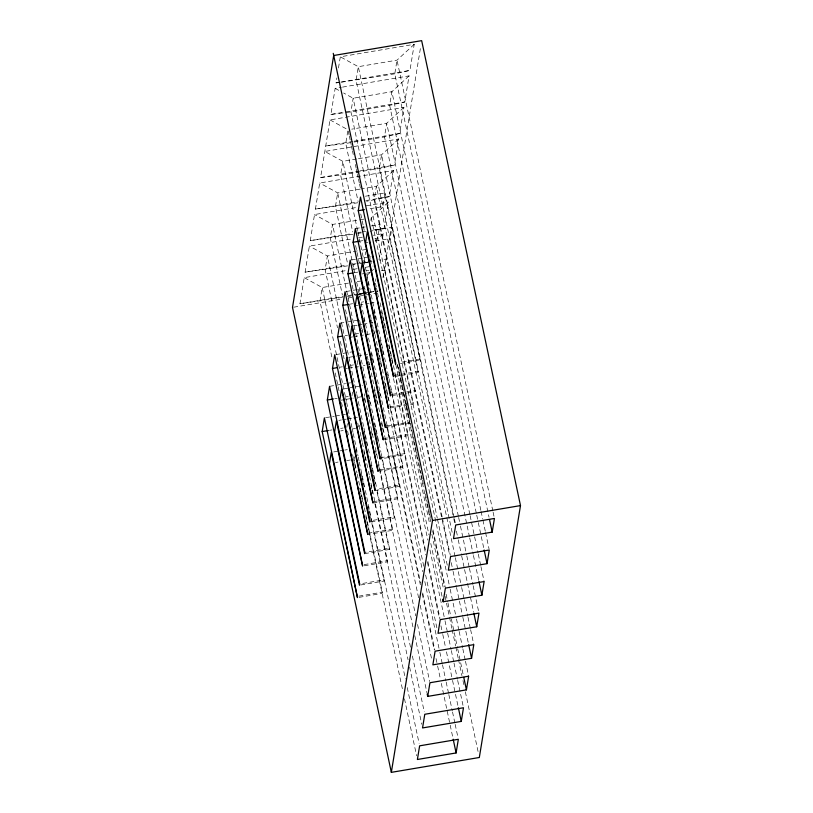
<?xml version="1.0" encoding="UTF-8"?>
<svg xmlns="http://www.w3.org/2000/svg" width="813" height="813" viewBox="0 0 813 813"><rect width="100%" height="100%" fill="white"/><g stroke="black" fill="none" stroke-linecap="round" stroke-linejoin="round"><path stroke-width="0.61" stroke-dasharray="4.07 3.05" d="M342.456 297.395L299.956 303.737L304.214 277.65L346.094 270.577M347.608 265.851L305.109 272.182L309.377 246.105L351.257 239.032M352.771 234.296L310.271 240.638L314.529 214.551L356.409 207.478M357.923 202.752L315.424 209.093L319.692 183.006L393.594 170.517L389.325 196.604L366.663 201.278M356.572 159.013L342.842 161.34L324.844 151.452L398.746 138.972L394.488 165.059L379.315 168.464L340.606 174.998L320.576 177.539L329.997 119.907L403.909 107.418L399.64 133.505L384.478 136.909L345.759 143.454L325.739 145.994L352.832 141.411M342.547 87.113L409.061 75.873L404.803 101.96L389.63 105.365L350.921 111.899L330.891 114.44L335.159 88.353L341.318 87.316M339.804 82.418L336.054 82.896L336.867 77.926M338.482 67.987L340.312 56.808L414.224 44.319L409.955 70.406L394.783 73.81L341.054 82.255M347.791 131.025L345.759 143.454L358.116 201.604M354.946 295.292L358.696 294.652L360.311 284.723M364.051 261.867L365.677 251.928M370.83 220.374L371.236 217.894L388.441 202.071L384.173 228.158L370.169 231.299M346.805 427.394L347.415 423.664M351.958 395.84L352.568 392.12M357.72 360.566L357.12 364.295L357.903 368.015M362.476 331.501L362.883 329.021M375.484 281.318L375.891 278.829M379.021 259.703L383.279 233.616L373.431 235.282M382.953 277.507L420.636 46.92M354.468 456.876L354.062 459.365L356.968 473.014M359.631 425.331L359.224 427.811L361.063 436.5M364.376 396.266L364.783 393.777M369.935 362.232L369.529 364.712L363.37 365.759M375.098 330.678L374.691 333.167L364.834 334.824M389.63 408.106L413.034 404.152L413.238 402.902L385.006 270.068L386.825 258.89L379.437 260.14M394.793 376.551L418.197 372.598L418.4 371.358L390.159 238.514L391.988 227.335L373.513 230.455M364.356 507.779L382.303 592.199L382.1 593.439L357.466 597.606M360.728 584.974L384.132 581.021L384.336 579.781L359.692 583.937M369.509 476.235L387.455 560.655L387.252 561.895L362.618 566.051M364.651 553.633L389.285 549.476L389.488 548.236L364.854 552.393M364.905 398.746L392.618 529.1L392.415 530.34L367.771 534.507M371.033 521.875L394.437 517.922L394.64 516.682L371.236 520.635M369.793 365.952L397.77 497.556L397.567 498.796L372.933 502.952M374.966 490.534L399.6 486.377L399.803 485.137L377.628 488.877M374.956 334.407L402.923 466.001L402.72 467.251L380.555 470.991M380.108 302.853L408.085 434.457L407.882 435.697L383.248 439.863M400.514 363.502L420.219 360.179L420.423 358.94L400.718 362.263M414.224 44.319L397.018 60.152L358.309 66.686L340.312 56.808M409.061 75.873L391.866 91.696L353.147 98.241L343.625 93.007M403.909 107.418L386.703 123.251L351.744 129.155M398.746 138.972L381.551 154.795L357.822 158.799M393.594 170.517L376.389 186.35L361.409 188.88M375.128 241.115L383.279 233.616M367.263 275.16L369.976 272.66M370.88 271.827L373.594 269.337M365.017 262.843L369.681 261.796M358.696 294.652L369.193 292.304M370.362 292.04L373.858 291.257L371.399 291.664M336.054 82.896L339.743 82.265M340.972 82.062L409.955 70.406M330.891 114.44L344.448 112.153M345.677 111.94L404.803 101.96M354.072 141.208L399.64 133.505M320.576 177.539L358.767 171.086M359.996 170.882L394.488 165.059M360.159 189.083L337.68 192.884L319.692 183.006M365.423 196.218L385.128 192.884L382.893 206.553L368.116 209.043M315.424 209.093L357.303 202.01M365.931 200.557L389.325 196.604M366.267 205.811L388.441 202.071M363.746 219.164L332.527 224.439L314.529 214.551M355.342 228.595L360.271 227.762M361.5 227.559L365.189 226.929M371.348 225.892L379.976 224.439L377.74 238.097L374.041 238.717M310.271 240.638L352.151 233.565M358.309 232.528L360.769 232.112M361.998 231.898L365.698 231.278M373.086 230.028L384.173 228.158M357.761 233.453L361.511 232.823M358.645 237.782L362.344 237.152M359.265 241.217L362.964 240.597M365.525 242.681L367.984 242.264M375.382 241.014L390.159 238.514M357.344 250.922L327.365 255.983L309.377 246.105M362.334 250.079L366.084 249.449M351.409 259.936L362.496 258.067M363.736 257.853L371.124 256.603M305.109 272.182L346.988 265.109M353.147 264.073L355.616 263.656M356.846 263.453L360.545 262.823M361.775 262.619L371.622 260.953M364.661 262.629L372.049 261.38M352.608 265.008L355.108 264.581M360.098 263.737L363.848 263.107M353.492 269.327L357.181 268.707M365.809 267.253L373.197 266.003M354.112 272.772L357.801 272.142M366.429 270.688L368.889 270.272M361.602 274.022L365.291 273.392M366.531 273.188L370.22 272.558M381.307 270.688L385.006 270.068M348.431 283.107L322.212 287.528L304.214 277.65M357.181 281.623L360.921 280.993M346.257 291.491L368.431 287.741M299.956 303.737L343.066 296.45M347.994 295.617L352.923 294.794M354.153 294.58L357.852 293.96M359.082 293.747L364.011 292.914M358.269 294.387L361.968 293.767M363.198 293.554L366.897 292.934M368.126 292.721L377.974 291.064M347.456 296.552L353.696 295.505M293.747 307.202L342.08 299.042M348.279 297.995L351.988 297.365M359.427 296.105L365.626 295.058M366.866 294.855L376.775 293.178M350.179 304.113L352.649 303.696M361.267 302.233L363.736 301.816M355.21 305.779L357.679 305.363M358.909 305.149L368.756 303.483M369.996 303.279L376.155 302.243M339.864 323.249L360.809 319.702M353.116 325.942L361.734 324.478M362.964 324.275L372.821 322.609M345.027 335.657L347.486 335.241M356.114 333.787L358.574 333.371M350.057 337.324L352.517 336.907M353.746 336.704L363.604 335.037M335.942 354.59L355.657 351.257M349.194 357.283L356.582 356.033M357.811 355.82L367.669 354.163M339.875 367.212L342.334 366.795M350.952 365.332L353.421 364.915M344.895 368.878L347.364 368.462M348.594 368.248L358.452 366.582M329.56 386.338L345.566 383.634M346.805 383.431L350.494 382.801M393.756 375.515L399.915 374.478M401.155 374.265L418.4 371.358M344.031 388.827L348.96 387.994M350.19 387.791L353.889 387.161M355.118 386.958L362.507 385.708M334.712 398.756L337.182 398.34M345.799 396.886L348.259 396.47M340.972 400.22L344.671 399.59M345.901 399.386L353.289 398.136M358.218 397.303L363.147 396.47M391.866 394.437L405.413 392.151M406.642 391.937L415.27 390.484L415.067 391.724L407.679 392.974M391.663 395.677L406.439 393.187M325.637 417.679L334.255 416.226M335.484 416.022L340.413 415.189M341.643 414.976L345.342 414.356M389.834 406.856L413.238 402.902M338.879 420.382L341.338 419.965M342.568 419.752L346.267 419.132M347.497 418.919L352.425 418.085M353.655 417.882L357.354 417.262M329.56 430.311L332.019 429.894M340.647 428.431L343.106 428.014M340.749 430.931L343.208 430.514M353.066 428.858L355.525 428.441M386.714 425.992L410.118 422.038M385.271 427.435L409.915 423.278M383.451 438.614L408.085 434.457M333.716 451.926L338.645 451.093M339.875 450.89L343.574 450.26M344.803 450.056L347.273 449.64M335.586 462.485L338.056 462.069M346.673 460.605L350.373 459.985M380.321 457.749L404.955 453.583L404.752 454.823L380.118 458.989M379.519 469.955L402.923 466.001M373.137 501.712L397.77 497.556M367.974 533.267L392.618 529.1M364.051 564.608L387.455 560.655M358.899 596.153L382.303 592.199M335.159 88.353L339.387 90.68M329.997 119.907L347.994 129.785M492.851 510.991L397.018 60.152L394.783 73.81L489.03 517.21M493.115 512.241L494.172 517.2M480.829 510.249L391.866 91.696L389.63 105.365L476.489 513.979M481.093 511.489L482.678 518.948M482.942 520.188L485.32 531.367M485.585 532.606L489.009 548.755M476.743 515.218L478.064 521.428M478.329 522.678L483.877 548.755M469.863 514.477L386.703 123.251L384.478 136.909L469.477 536.834M470.127 515.716L474.355 535.594M474.619 536.834L478.044 552.982M478.308 554.222L480.686 565.401M480.95 566.641L484.121 581.549M469.741 538.074L473.176 554.222M473.44 555.462L478.715 580.309M458.369 516.214L381.551 154.795L379.315 168.464L453.502 517.464M458.634 517.464L460.219 524.913M460.483 526.153L466.56 554.72M466.825 555.96L469.192 567.139M469.457 568.378L472.892 584.527M473.156 585.767L478.705 611.854M454.142 517.546L358.309 66.686L356.074 80.355L452.17 532.454M454.406 518.785L455.717 524.985M391.988 227.335L420.219 360.179M453.766 518.704L455.087 524.913M456.408 531.123L457.983 538.572M458.247 539.822L461.418 554.72M461.682 555.96L464.325 568.378M464.589 569.628L473.562 611.854M455.067 556.458L376.389 186.35L374.163 200.008L442.008 519.202M455.331 557.708L461.398 586.275M461.662 587.514L464.04 598.693M464.304 599.933L467.739 616.081M468.003 617.321L470.371 628.5M470.636 629.74L473.806 644.648M442.14 516.885L353.147 98.241L350.921 111.899L437.272 518.155M442.394 518.125L450.3 555.299M442.272 520.442L449.66 555.218M451.245 562.677L452.831 570.126M453.095 571.366L456.266 586.275M456.53 587.514L459.162 599.933M459.426 601.173L462.597 616.081M462.861 617.321L468.41 643.398M437.536 519.395L447.282 565.238M371.236 217.894L449.904 588.012M450.168 589.252L456.245 617.819M456.51 619.059L458.888 630.238M459.152 631.477L462.577 647.626M462.841 648.865L465.219 660.044M465.483 661.284L468.654 676.192M348.259 131.025L349.041 134.734M349.305 135.974L351.145 144.633M351.409 145.873L352.202 149.582M352.466 150.822L353.249 154.531M355.352 164.429L356.145 168.139M356.409 169.378L357.202 173.088M357.466 174.328L358.248 178.037M358.513 179.277L359.305 182.986M359.57 184.226L360.352 187.935M398.522 367.506L399.315 371.226M399.579 372.466L400.372 376.185M400.626 377.425L401.419 381.145M401.683 382.384L402.476 386.094M402.74 387.334L405.372 399.732M405.636 400.972L406.429 404.681M406.693 405.921L407.476 409.64M407.74 410.88L408.533 414.6M408.797 415.839L409.589 419.559M410.372 423.278L413.014 435.666M413.278 436.906L414.061 440.626M414.325 441.866L415.118 445.575M415.382 446.815L416.175 450.534M416.439 451.774L417.221 455.493M417.486 456.733L420.118 469.121M420.382 470.361L421.175 474.081M421.439 475.32L422.232 479.04M422.496 480.28L423.278 483.989M425.392 493.908L427.232 502.576M427.496 503.816L428.288 507.536M428.553 508.775L429.345 512.495M429.599 513.735L430.392 517.454M433.024 529.842L445.412 588.084M397.506 364.925L409.65 422.038M397.252 364.448L430.778 522.19M432.628 530.879L444.508 586.773M446.093 594.222L447.678 601.671M447.943 602.921L451.103 617.819M451.367 619.059L454.01 631.477M454.274 632.727L457.445 647.626M457.709 648.865L463.512 676.192M395.779 364.458L429.772 524.395M431.886 534.314L443.481 588.866M445.057 596.305L449.274 616.142M449.538 617.382L451.916 628.54M452.18 629.78L455.605 645.898M455.869 647.138L458.237 658.296M458.502 659.536L461.926 675.654M462.983 680.613L464.294 686.812M465.351 691.782L478.532 753.773M360.748 213.971L363.116 225.11M363.381 226.339L364.427 231.288M369.427 254.804L370.22 258.514M370.484 259.754L371.267 263.463M375.484 283.28L376.277 286.999M376.531 288.239L377.323 291.948M377.588 293.188L378.38 296.908M381.541 311.775L382.334 315.495M382.598 316.735L383.38 320.454M383.645 321.694L384.437 325.413M384.701 326.653L385.494 330.363M388.655 345.24L389.437 348.95M389.701 350.19L390.494 353.909M390.758 355.149L391.551 358.868M391.815 360.108L392.598 363.828M394.712 373.736L428.949 534.832M430.799 543.511L442.12 596.793M393.533 378.614L427.851 540.076M429.965 550.005L444.752 619.557M445.016 620.807L447.394 631.975M447.658 633.225L451.083 649.363M451.347 650.613L453.725 661.792M453.989 663.032L457.424 679.18M457.689 680.42L463.491 707.747M357.568 230.618L342.842 161.34L340.606 174.998L352.7 231.908M357.832 231.857L363.614 259.073M363.878 260.312L425.768 551.478M427.872 561.397L439.985 618.398M366.754 276.766L367.547 280.495M367.811 281.735L368.604 285.465M373.878 310.302L374.671 314.031M374.935 315.271L375.728 319.001M380.474 340.606L382.323 349.295M382.588 350.535L383.38 354.265M387.598 374.132L388.39 377.852M390.768 389.031L391.561 392.75M391.825 393.99L425.89 554.974M427.475 562.433L439.345 618.317M440.931 625.776L442.516 633.225M442.78 634.465L445.422 646.884M446.479 651.853L452.282 679.18M452.546 680.42L458.359 707.747M355.596 245.516L359.275 262.843M364.275 286.349L365.057 290.058M365.322 291.298L366.114 295.007M366.378 296.247L367.161 299.956M370.322 314.824L371.114 318.544M371.378 319.783L372.171 323.503M372.435 324.743L373.228 328.462M373.482 329.702L374.275 333.411M377.435 348.289L378.228 351.999M378.492 353.238L379.285 356.958M379.549 358.198L380.332 361.917M380.596 363.157L381.388 366.876M384.549 381.744L385.342 385.464M385.606 386.703L386.388 390.413M386.653 391.653L387.445 395.372M387.71 396.612L388.502 400.331M390.342 409.01L423.797 566.376M425.636 575.055L436.967 628.337M388.38 410.159L422.699 571.62M424.813 581.559L439.599 651.111M439.863 652.351L442.231 663.53M442.496 664.77L445.931 680.918M446.195 682.158L448.573 693.337M448.837 694.576L452.262 710.725M452.526 711.964L454.904 723.143M455.168 724.383L458.075 738.052M353.462 267.121L337.68 192.884L335.444 206.543L347.547 263.463M353.726 268.351L420.606 583.033M422.719 592.941L434.833 649.943M371.358 353.533L372.151 357.263M372.415 358.503L373.208 362.222M379.539 392.018L380.332 395.748M386.663 425.545L399.6 486.377M363.706 318.259L364.498 321.978M386.937 427.547L420.728 586.529M422.313 593.978L434.193 649.872M436.042 658.56L437.364 664.77M437.628 666.02L440.27 678.438M441.317 683.408L453.197 739.291M350.698 278.31L354.122 294.387M359.641 320.373L360.433 324.082M360.698 325.322L361.48 329.031M361.744 330.271L362.273 332.751M367.273 356.287L368.065 360.007M368.33 361.246L369.122 364.966M369.387 366.206L370.169 369.925M374.387 389.752L375.179 393.462M375.443 394.701L376.236 398.421M376.5 399.661L377.283 403.38M381.5 423.207L382.293 426.927M382.557 428.166L383.34 431.876M385.189 440.555L418.634 597.931M420.219 605.37L431.805 659.892M359.346 350.637L332.527 224.439L330.291 238.097L342.385 295.007M359.874 353.106L380.951 452.241M381.206 453.481L415.717 615.817M417.557 624.496L429.671 681.497M368.319 395.016L369.112 398.736M369.366 399.986L370.159 403.705M374.387 423.573L375.179 427.292M375.443 428.532L376.236 432.262M376.5 433.502L377.283 437.231M377.547 438.471L378.34 442.191M381.51 457.089L394.437 517.922M345.545 309.855L349.224 327.182M364.224 397.75L365.017 401.47M371.338 431.215L372.13 434.925M375.555 451.042L376.348 454.752M378.452 464.67L379.244 468.39M379.508 469.629L413.482 629.475M414.803 635.675L426.916 692.676M354.194 382.181L327.365 255.983L325.139 269.642L337.497 327.791M354.722 384.661L356.561 393.329M356.826 394.569L363.675 426.795M363.939 428.034L369.732 455.29M369.996 456.53L370.789 460.249M371.053 461.489L376.846 488.755M377.11 489.985L410.555 647.361M412.404 656.04L424.254 711.802M364.214 431.53L365.007 435.26M365.271 436.5L366.063 440.219M366.328 441.459L367.12 445.189M371.338 465.056L372.13 468.776M372.395 470.016L373.187 473.745M373.452 474.985L374.244 478.705M374.508 479.955L375.301 483.674M377.141 492.363L389.285 549.476M361.328 437.74L362.12 441.469M362.385 442.709L368.198 470.026M368.462 471.266L369.244 474.985M340.383 341.409L344.072 358.726M357.75 423.106L358.543 426.825M363.807 451.611L364.6 455.321M364.864 456.56L365.657 460.28M370.921 485.066L371.714 488.786M371.978 490.026L372.771 493.735M374.874 503.654L408.065 659.79M409.64 667.229L421.754 724.231M345.352 396.409L322.212 287.528L319.976 301.196L332.334 359.346M345.616 397.648L346.409 401.358M346.673 402.598L351.938 427.364M352.192 428.603L352.984 432.323M353.249 433.553L357.994 455.859M358.259 457.099L359.041 460.819M359.305 462.058L365.098 489.324M365.362 490.564L405.402 678.916M407.242 687.585L419.102 743.356M356.155 449.426L356.948 453.146M361.165 473.014L361.958 476.733M362.222 477.983L363.015 481.703M363.279 482.942L364.072 486.672M368.299 506.529L369.082 510.259M369.346 511.499L370.139 515.229M370.403 516.468L384.132 581.021M357.232 474.264L364.092 506.54M335.23 372.954L339.173 391.51M341.541 402.648L342.334 406.358M347.588 431.114L348.381 434.833M352.598 454.66L353.391 458.369M353.655 459.609L354.438 463.329M354.702 464.569L355.494 468.288M359.712 488.115L360.494 491.835M360.759 493.074L361.551 496.784M361.815 498.023L362.608 501.743M365.769 516.611L366.561 520.33M366.826 521.57L367.608 525.289M367.872 526.529L368.665 530.249M368.929 531.489L402.902 691.335M404.488 698.774L416.602 755.775"/><path stroke-width="1.22" d="M322.172 431.551L324.397 417.892L359.692 583.937L359.488 585.187L331.257 452.343L329.428 463.522L357.466 597.606L322.172 431.551L328.33 430.514M327.324 400.006L329.56 386.338L364.854 552.393L364.651 553.633L336.409 420.799L334.59 431.977L362.618 566.051L327.324 400.006L333.482 398.97M332.476 368.452L334.712 354.793L370.006 520.848L369.803 522.088L341.572 389.244L339.743 400.423L367.771 534.507L332.476 368.452L337.405 367.628M337.639 336.907L339.864 323.249L375.169 489.294L374.966 490.534L346.724 357.7L344.895 368.878L372.933 502.952L337.639 336.907L342.568 336.074M342.791 305.353L345.027 291.694L380.321 457.749L380.118 458.989L351.887 326.145L350.057 337.324L378.086 471.408L342.791 305.353L348.95 304.316M347.954 273.808L350.179 260.15L385.474 426.195L385.271 427.435L357.039 294.601L355.21 305.779L383.248 439.863L347.954 273.808L352.872 272.975M353.106 242.264L355.342 228.595L390.636 394.651L390.433 395.89L362.192 263.046L360.372 274.225L388.401 408.309L353.106 242.264L359.265 241.217M358.259 210.709L360.494 197.051L395.789 363.096L395.585 364.336L367.354 231.502L365.525 242.681L393.553 376.765L358.259 210.709L364.417 209.673M391.338 772.35L292.507 307.405L333.676 55.508L421.662 40.65L520.493 505.595L479.324 757.492L391.338 772.35L432.506 520.452L333.249 53.333M427.709 696.395L429.935 682.737L468.654 676.192L466.418 689.861L427.709 696.395L427.181 693.916M443.176 601.752L445.412 588.084L484.121 581.549L481.885 595.207L443.176 601.752L442.648 599.272M456.103 752.95L458.339 739.291L419.63 745.826L417.394 759.494L456.103 752.95L453.197 739.291M461.266 721.405L463.491 707.747L424.782 714.281L422.547 727.94L461.266 721.405L458.359 707.747M471.57 658.306L473.806 644.648L435.097 651.183L432.862 664.851L471.57 658.306L468.674 644.648M476.733 626.762L478.969 613.093L440.25 619.638L438.014 633.297L476.733 626.762L473.827 613.093M487.048 563.663L489.274 549.995L450.565 556.539L448.329 570.198L487.048 563.663L484.142 549.995M492.2 532.109L494.436 518.45L455.717 524.985L453.491 538.653L492.2 532.109L489.558 519.69M432.506 520.452L520.493 505.595M478.979 581.549L481.885 595.207M463.776 677.432L466.418 689.861"/></g></svg>
